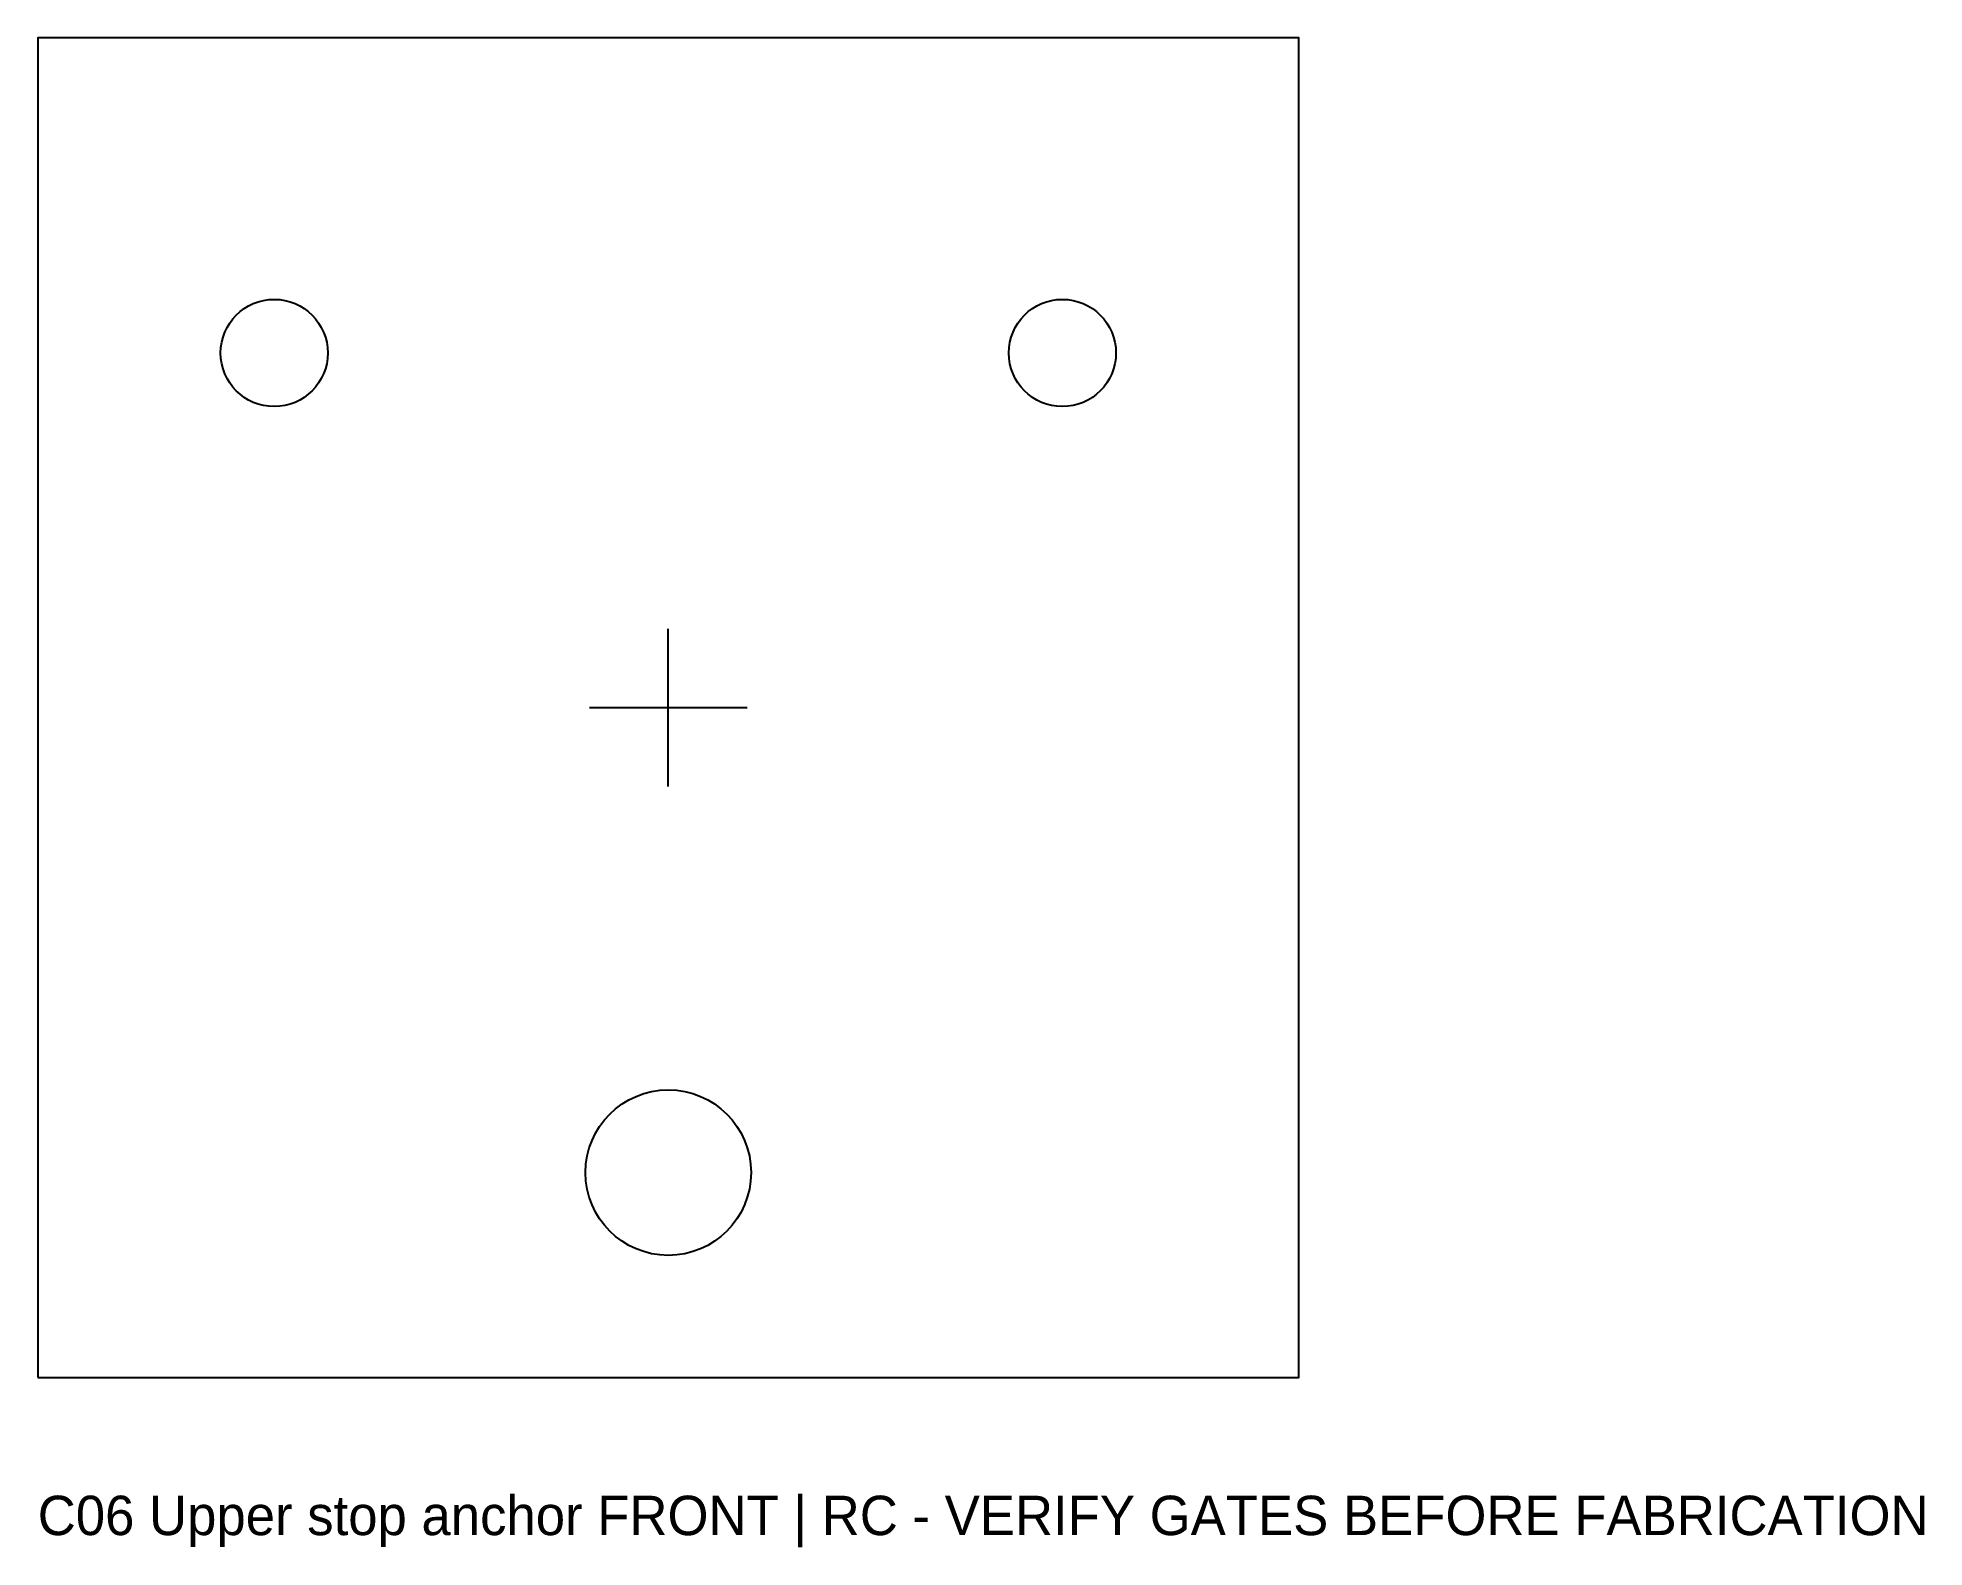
# Model space of a CAD drawing. Header units: metres. Extents: x -40 to 80, y -53 to 42.
import ezdxf

# ---------------------------------------------------------------- set-up
doc = ezdxf.new("R2010")
doc.units = ezdxf.units.M
for name, color, linetype in [('CENTER', 6, 'Continuous'), ('NOTES', 7, 'Continuous'), ('OUTLINE', 7, 'Continuous'), ('THRU', 1, 'Continuous')]:
    doc.layers.add(name, color=color, linetype=linetype)

msp = doc.modelspace()

# ---------------------------------------------------------------- linework, layer by layer
at = {"layer": 'CENTER'}
for p, q in [((0, -5), (0, 5)), ((-5, 0), (5, 0))]:
    msp.add_line(p, q, dxfattribs=at)
at = {"layer": 'OUTLINE'}
msp.add_lwpolyline([(-40, -42.5), (40, -42.5), (40, 42.5), (-40, 42.5)], close=True, dxfattribs=at)
at = {"layer": 'THRU'}
for centre, radius in [((-25, 22.5), 3.4), ((25, 22.5), 3.4), ((0, -29.5), 5.25)]:
    msp.add_circle(centre, radius, dxfattribs=at)

# ---------------------------------------------------------------- texts
at = {"layer": 'NOTES'}
msp.add_text('C06 Upper stop anchor FRONT | RC - VERIFY GATES BEFORE FABRICATION', height=2.5, dxfattribs=at).set_placement((-40, -52.5))

doc.saveas('drawing.dxf')
